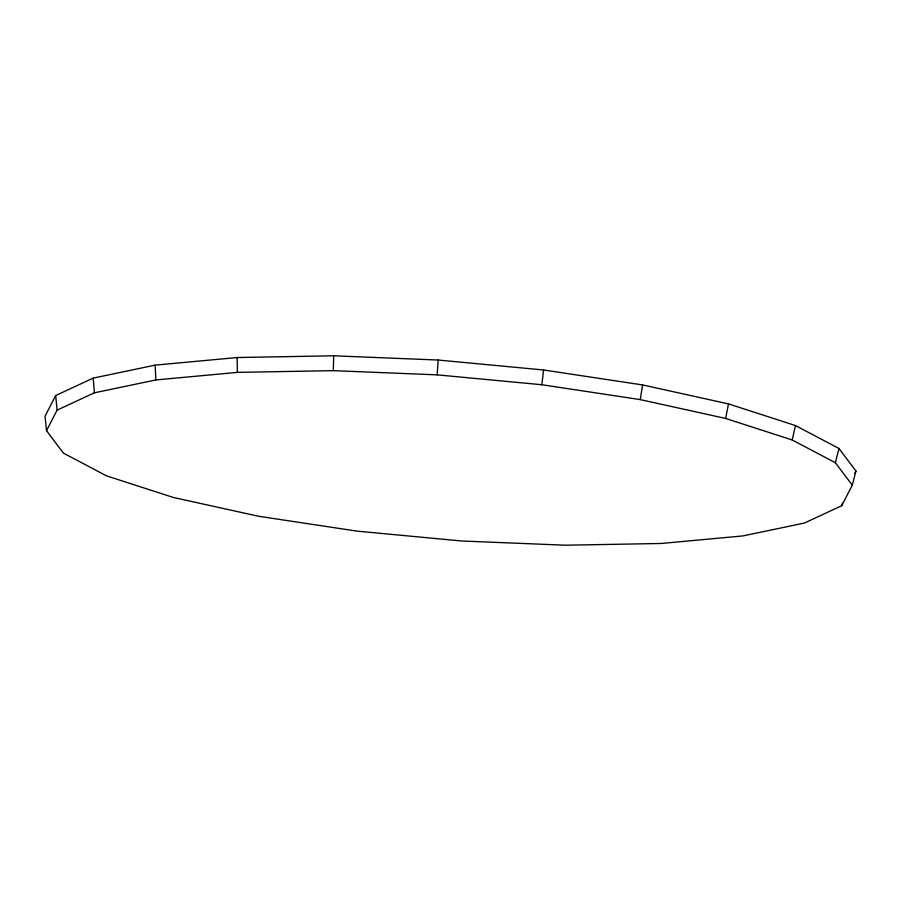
<?xml version="1.0" encoding="UTF-8"?>
<svg xmlns="http://www.w3.org/2000/svg" width="901" height="901" viewBox="0 0 901 901"><rect width="100%" height="100%" fill="white"/><g stroke="black" fill="none" stroke-linecap="round" stroke-linejoin="round"><path stroke-width="1.35" d="M46.525 430.701L57.09 410.135L94.391 392.813L155.884 379.94L237.38 372.383L333.325 370.649L333.685 355.794L438.201 360.04L543.562 369.973L642.571 384.93L728.504 403.896L795.482 425.565L838.955 448.461L855.95 471.032L852.278 485.155L841.714 505.72L804.413 523.042L742.92 535.915L661.424 543.472L565.479 545.206L461.616 540.994L356.931 531.117L258.542 516.25L173.161 497.408L106.611 475.886L63.419 453.124L46.525 430.701L45.05 416.228L55.682 395.528L93.22 378.105L155.107 365.142L237.121 357.539L333.685 355.794M333.325 370.649L437.176 374.861L438.201 360.04M852.278 485.155L835.385 462.731L792.193 439.97L725.632 418.447L640.251 399.605L541.873 384.738L543.562 369.973M640.251 399.605L642.571 384.93M725.632 418.447L728.504 403.896M792.193 439.97L795.482 425.565M835.385 462.731L838.955 448.461M841.714 505.72L842.367 503.175M854.7 473.464L855.95 471.032M437.176 374.861L541.873 384.738M55.682 395.528L57.09 410.135M93.22 378.105L94.391 392.813M155.107 365.142L155.884 379.94M237.121 357.539L237.38 372.383"/></g></svg>
